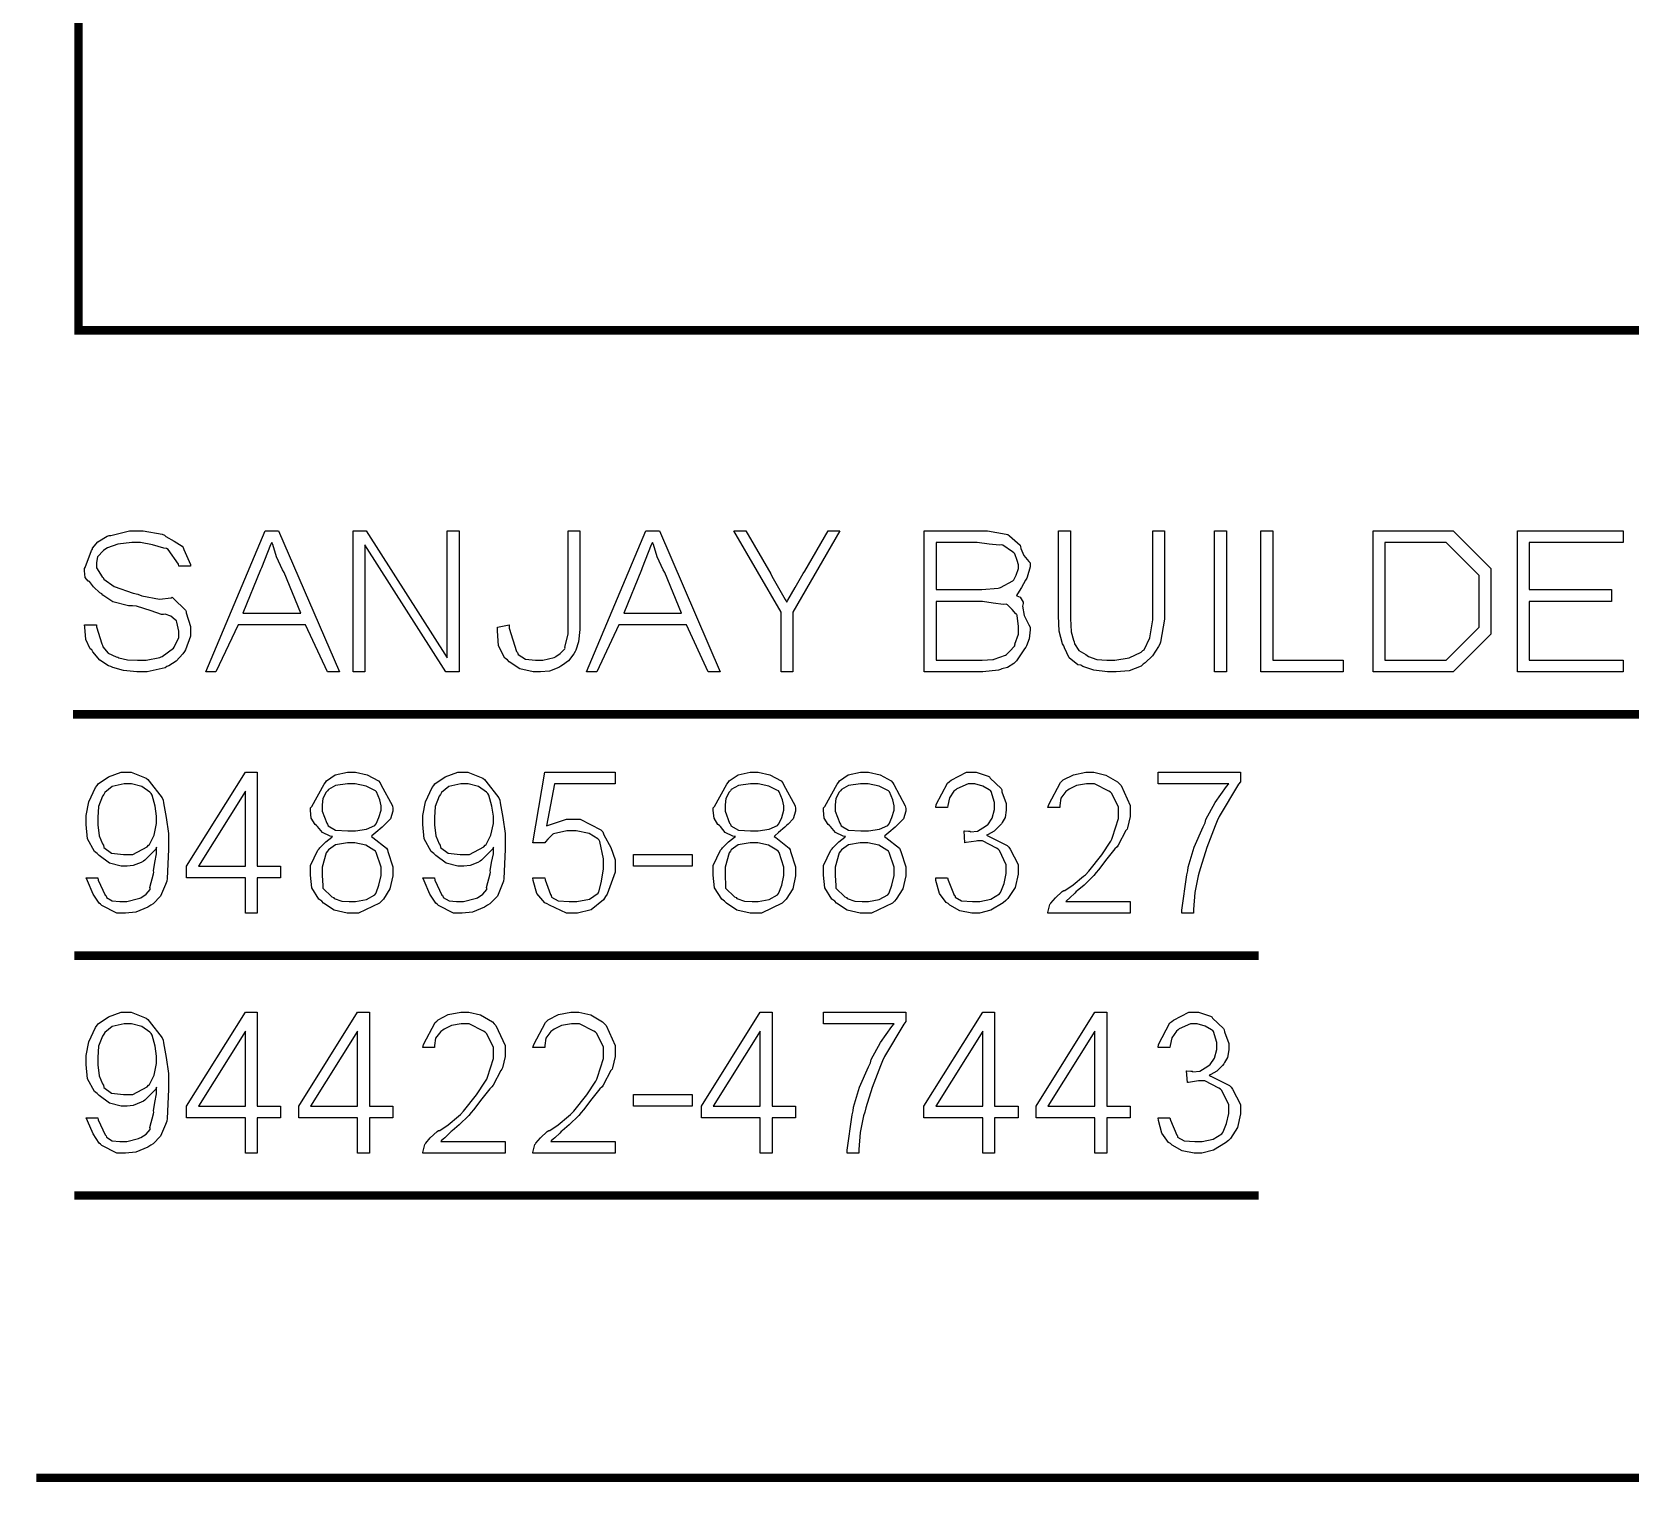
# Model space of a CAD drawing. Extents: x 0.3 to 7.8, y 0.3 to 11.5.
# Drawn here: x 0.947 to 2.834, y 0.3 to 2.012 of the extents above; entities that cross this region are included whole.
import ezdxf

# ---------------------------------------------------------------- set-up
doc = ezdxf.new("R2010")
doc.units = 0
doc.layers.get('0').update_dxf_attribs({"linetype": 'CONTINUOUS'})

msp = doc.modelspace()

# ---------------------------------------------------------------- linework, layer by layer
at = {"color": 5, "const_width": 0.01}
msp.add_lwpolyline([(1.00168, 1.66), (7.03668, 1.66), (7.03668, 10.7116), (1.00168, 10.7116), (1.00168, 1.66)], close=True, dxfattribs=at)
at = {"color": 5}
for points in [[(1.00884, 1.31223), (1.02273, 1.31223), (1.02295, 1.31), (1.02913, 1.28993), (1.03011, 1.28814), (1.03044, 1.28613), (1.03657, 1.27897), (1.04606, 1.27468), (1.04812, 1.27403), (1.04915, 1.27317), (1.05957, 1.271), (1.07145, 1.27056), (1.07547, 1.27056), (1.08143, 1.27056), (1.0976, 1.27382), (1.09934, 1.27447), (1.10048, 1.27485), (1.11388, 1.28456), (1.11475, 1.28575), (1.11485, 1.28684), (1.11995, 1.29725), (1.11995, 1.30073), (1.11995, 1.3048), (1.11778, 1.31559), (1.11735, 1.317), (1.11594, 1.31809), (1.11073, 1.32265), (1.10406, 1.32482), (1.10194, 1.3246), (1.09972, 1.32465), (1.0874, 1.32878), (1.06999, 1.33415), (1.06527, 1.3348), (1.06049, 1.3348), (1.04205, 1.3393), (1.03054, 1.34728), (1.02924, 1.3489), (1.02696, 1.35004), (1.01931, 1.35721), (1.01465, 1.36328), (1.01383, 1.36388), (1.01291, 1.36377), (1.00944, 1.36833), (1.00884, 1.37625), (1.00884, 1.37885), (1.00939, 1.37999), (1.01698, 1.3999), (1.01796, 1.40164), (1.01812, 1.40294), (1.02452, 1.41021), (1.03532, 1.41683), (1.03771, 1.41769), (1.03998, 1.41797), (1.06201, 1.42333), (1.06939, 1.42333), (1.0778, 1.42333), (1.10059, 1.41922), (1.10303, 1.41835), (1.10455, 1.41678), (1.11453, 1.41108), (1.12408, 1.40522), (1.12538, 1.4036), (1.12619, 1.40136), (1.13373, 1.38373), (1.13384, 1.38167), (1.11995, 1.38167), (1.11957, 1.38395), (1.10764, 1.40115), (1.10563, 1.40229), (1.10248, 1.40294), (1.08903, 1.40685), (1.07476, 1.40944), (1.07004, 1.40944), (1.06451, 1.40944), (1.04791, 1.40756), (1.03586, 1.40315), (1.03402, 1.40186), (1.0312, 1.40012), (1.02414, 1.39268), (1.02273, 1.38574), (1.02273, 1.38341), (1.02273, 1.37956), (1.02941, 1.36903), (1.03076, 1.368), (1.03136, 1.3661), (1.04384, 1.35748), (1.06603, 1.34988), (1.07156, 1.34847), (1.0765, 1.34646), (1.09744, 1.3425), (1.11106, 1.34408), (1.11236, 1.34478), (1.11366, 1.34332), (1.12777, 1.32981), (1.12863, 1.32807), (1.12874, 1.32628), (1.13384, 1.31038), (1.13384, 1.30507), (1.13384, 1.29899), (1.12788, 1.28272), (1.12668, 1.28076), (1.12489, 1.27805), (1.11708, 1.26942), (1.10829, 1.26405), (1.10607, 1.26297), (1.10379, 1.26139), (1.08268, 1.25667), (1.07568, 1.25667), (1.07042, 1.25667), (1.05463, 1.2583), (1.04226, 1.2621), (1.03988, 1.26318), (1.03722, 1.26373), (1.02664, 1.27051), (1.01866, 1.28054), (1.01731, 1.28272), (1.01525, 1.28391), (1.01009, 1.29508), (1.0089, 1.30952), (1.00884, 1.31223)], [(1.1518, 1.25667), (1.2219, 1.42333), (1.23796, 1.42333), (1.30979, 1.25667), (1.29568, 1.25667), (1.26986, 1.31223), (1.19, 1.31223), (1.16395, 1.25667), (1.1518, 1.25667)], [(1.32596, 1.25667), (1.32596, 1.42333), (1.34136, 1.42333), (1.43707, 1.27338), (1.43707, 1.42333), (1.45096, 1.42333), (1.45096, 1.25667), (1.43554, 1.25667), (1.33984, 1.40663), (1.33984, 1.25667), (1.32596, 1.25667)], [(1.49631, 1.30941), (1.51019, 1.31223), (1.51036, 1.30827), (1.51867, 1.28098), (1.52018, 1.27946), (1.52083, 1.27723), (1.52951, 1.2717), (1.54107, 1.27056), (1.54492, 1.27056), (1.54992, 1.27056), (1.56347, 1.27382), (1.56489, 1.27447), (1.56521, 1.27479), (1.57032, 1.27854), (1.57585, 1.2838), (1.57639, 1.28488), (1.57601, 1.28597), (1.57964, 1.30127), (1.57964, 1.30637), (1.57964, 1.42333), (1.59353, 1.42333), (1.59353, 1.31158), (1.59353, 1.30669), (1.59213, 1.29205), (1.58897, 1.2825), (1.58811, 1.28076), (1.58653, 1.27821), (1.58018, 1.26997), (1.57314, 1.26459), (1.57118, 1.2634), (1.56874, 1.26172), (1.55778, 1.25754), (1.54731, 1.25667), (1.54383, 1.25667), (1.53851, 1.25667), (1.52257, 1.2602), (1.51031, 1.26845), (1.50825, 1.27078), (1.50515, 1.27311), (1.49756, 1.28749), (1.49621, 1.30534), (1.49631, 1.30941)], [(1.6014, 1.25667), (1.6715, 1.42333), (1.68756, 1.42333), (1.75939, 1.25667), (1.74528, 1.25667), (1.71946, 1.31223), (1.6396, 1.31223), (1.61356, 1.25667), (1.6014, 1.25667)], [(1.83117, 1.25667), (1.83117, 1.3272), (1.77561, 1.42333), (1.7895, 1.42333), (1.81901, 1.37256), (1.82021, 1.36968), (1.83626, 1.34223), (1.83811, 1.33914), (1.83936, 1.34131), (1.84799, 1.35628), (1.85747, 1.37277), (1.85915, 1.3756), (1.88672, 1.42333), (1.90061, 1.42333), (1.84506, 1.3272), (1.84506, 1.25667), (1.83117, 1.25667)], [(2.00037, 1.25667), (2.00037, 1.42333), (2.06679, 1.42333), (2.07488, 1.42333), (2.09706, 1.41954), (2.09912, 1.41878), (2.10101, 1.41726), (2.11367, 1.40647), (2.1141, 1.40489), (2.11431, 1.40256), (2.11783, 1.39421), (2.12392, 1.3871), (2.12537, 1.38536), (2.12537, 1.38086), (2.1219, 1.36876), (2.12125, 1.36735), (2.11979, 1.36485), (2.11507, 1.35645), (2.11062, 1.34901), (2.10932, 1.34695), (2.10965, 1.34673), (2.11361, 1.34478), (2.11692, 1.33925), (2.11692, 1.3374), (2.11643, 1.33453), (2.11822, 1.32319), (2.12392, 1.31234), (2.12537, 1.30962), (2.12537, 1.30621), (2.12408, 1.29584), (2.12121, 1.2876), (2.12039, 1.28575), (2.11882, 1.2838), (2.10943, 1.26964), (2.10824, 1.26861), (2.10618, 1.26666), (2.09879, 1.26199), (2.09201, 1.26025), (2.09022, 1.25971), (2.08783, 1.25895), (2.06961, 1.25667), (2.06353, 1.25667), (2.00037, 1.25667)], [(2.27007, 1.42333), (2.28396, 1.42333), (2.28396, 1.32872), (2.28396, 1.3189), (2.2794, 1.29188), (2.27854, 1.28944), (2.27692, 1.28662), (2.26986, 1.27566), (2.26133, 1.26731), (2.259, 1.26579), (2.2564, 1.26351), (2.24229, 1.25781), (2.227, 1.25667), (2.2219, 1.25667), (2.21658, 1.25667), (2.20063, 1.25863), (2.18761, 1.26318), (2.18522, 1.26449), (2.18181, 1.26519), (2.17156, 1.27327), (2.16601, 1.28499), (2.16504, 1.28749), (2.16351, 1.28977), (2.15972, 1.30501), (2.15896, 1.32281), (2.15896, 1.32872), (2.15896, 1.42333), (2.17285, 1.42333), (2.17285, 1.32503), (2.17285, 1.31982), (2.17399, 1.3042), (2.17665, 1.29405), (2.1774, 1.29226), (2.17779, 1.28988), (2.18294, 1.28206), (2.19097, 1.27718), (2.19282, 1.2762), (2.19413, 1.27479), (2.20426, 1.27127), (2.21582, 1.27056), (2.21972, 1.27056), (2.22532, 1.27056), (2.24224, 1.27338), (2.2564, 1.28), (2.25836, 1.28185), (2.2601, 1.28282), (2.26682, 1.29688), (2.27007, 1.31803), (2.27007, 1.32503), (2.27007, 1.42333)], [(2.34321, 1.25667), (2.34321, 1.42333), (2.3571, 1.42333), (2.3571, 1.25667), (2.34321, 1.25667)], [(2.39794, 1.25667), (2.39794, 1.42333), (2.41183, 1.42333), (2.41183, 1.27056), (2.49517, 1.27056), (2.49517, 1.25667), (2.39794, 1.25667)], [(2.53043, 1.25667), (2.53043, 1.42333), (2.58838, 1.42333), (2.62483, 1.42333), (2.66932, 1.37885), (2.66932, 1.34087), (2.66932, 1.30116), (2.62483, 1.25667), (2.59099, 1.25667), (2.53043, 1.25667)], [(2.70079, 1.25667), (2.70079, 1.42333), (2.82579, 1.42333), (2.82579, 1.40944), (2.71468, 1.40944), (2.71468, 1.3539), (2.8119, 1.3539), (2.8119, 1.34001), (2.71468, 1.34001), (2.71468, 1.27056), (2.82579, 1.27056), (2.82579, 1.25667), (2.70079, 1.25667)], [(1.19586, 1.32612), (1.264, 1.32612), (1.24447, 1.37408), (1.24235, 1.37706), (1.23551, 1.39268), (1.2309, 1.40707), (1.22993, 1.40944), (1.22819, 1.40674), (1.21777, 1.37978), (1.21669, 1.37712), (1.19586, 1.32612)], [(1.64546, 1.32612), (1.7136, 1.32612), (1.69407, 1.37408), (1.69194, 1.37706), (1.68511, 1.39268), (1.6805, 1.40707), (1.67953, 1.40944), (1.67779, 1.40674), (1.66738, 1.37978), (1.66629, 1.37712), (1.64546, 1.32612)], [(2.01426, 1.3539), (2.06158, 1.3539), (2.06847, 1.3539), (2.08772, 1.35574), (2.08914, 1.35607), (2.0905, 1.35639), (2.10487, 1.36415), (2.10585, 1.36518), (2.10607, 1.36534), (2.109, 1.37104), (2.11149, 1.37869), (2.11149, 1.38124), (2.11149, 1.38298), (2.11019, 1.38813), (2.10715, 1.39615), (2.10628, 1.39729), (2.10465, 1.39833), (2.09293, 1.40642), (2.09131, 1.40685), (2.08903, 1.40636), (2.07715, 1.40739), (2.06282, 1.40944), (2.05811, 1.40944), (2.01426, 1.40944), (2.01426, 1.3539)], [(2.54432, 1.27056), (2.58686, 1.27056), (2.6166, 1.27056), (2.65543, 1.30941), (2.65543, 1.34131), (2.65543, 1.37061), (2.6166, 1.40944), (2.58621, 1.40944), (2.54432, 1.40944), (2.54432, 1.27056)], [(2.01426, 1.27056), (2.06418, 1.27056), (2.06868, 1.27056), (2.08132, 1.27132), (2.08219, 1.27143), (2.08268, 1.27165), (2.09636, 1.27642), (2.09739, 1.27707), (2.09733, 1.27718), (2.10135, 1.28103), (2.10693, 1.28716), (2.10758, 1.28836), (2.10736, 1.28928), (2.11149, 1.30132), (2.11149, 1.30528), (2.11149, 1.31017), (2.11003, 1.32346), (2.10975, 1.32482), (2.10846, 1.3252), (2.10417, 1.3304), (2.09879, 1.33599), (2.09694, 1.33653), (2.09397, 1.33626), (2.08171, 1.33784), (2.06901, 1.34001), (2.06483, 1.34001), (2.01426, 1.34001), (2.01426, 1.27056)], [(1.01058, 1.01335), (1.02447, 1.01335), (1.0249, 1.01096), (1.0332, 0.993218), (1.03445, 0.992079), (1.03483, 0.990451), (1.04156, 0.986382), (1.05035, 0.985568), (1.05333, 0.985568), (1.05854, 0.985568), (1.07232, 0.98904), (1.07416, 0.989692), (1.0753, 0.990072), (1.0816, 0.994194), (1.0861, 0.999837), (1.08632, 1.00098), (1.08599, 1.00206), (1.09012, 1.01828), (1.09066, 1.02029), (1.09028, 1.02176), (1.09174, 1.03174), (1.09391, 1.04188), (1.09391, 1.04525), (1.09391, 1.04525), (1.09391, 1.0485), (1.09391, 1.04959), (1.09294, 1.04725), (1.07992, 1.0344), (1.07829, 1.03331), (1.07557, 1.03179), (1.06635, 1.02799), (1.05919, 1.02723), (1.0568, 1.02723), (1.05214, 1.02723), (1.03819, 1.03098), (1.02604, 1.03971), (1.02382, 1.04221), (1.02051, 1.04465), (1.01221, 1.05962), (1.01058, 1.07639), (1.01058, 1.08192), (1.01058, 1.08724), (1.01383, 1.10319), (1.02159, 1.12017), (1.02382, 1.12272), (1.0249, 1.12435), (1.03706, 1.13292), (1.05203, 1.13835), (1.05702, 1.13835), (1.06364, 1.13835), (1.08149, 1.13113), (1.0835, 1.12967), (1.08518, 1.12782), (1.10048, 1.10802), (1.10151, 1.10536), (1.10189, 1.102), (1.10525, 1.08485), (1.1078, 1.06576), (1.1078, 1.05935), (1.1078, 1.04688), (1.10617, 1.01259), (1.10585, 1.00944), (1.10449, 1.00553), (1.09863, 0.991917), (1.08979, 0.982856), (1.08697, 0.981228), (1.08355, 0.978842), (1.06917, 0.972874), (1.05729, 0.971679), (1.05333, 0.971679), (1.04693, 0.971679), (1.02902, 0.98074), (1.02772, 0.982531), (1.02615, 0.983507), (1.0191, 0.994413), (1.0121, 1.01009), (1.01058, 1.01335)], [(1.19868, 0.971679), (1.19868, 1.01335), (1.12923, 1.01335), (1.12923, 1.02723), (1.19868, 1.13835), (1.21257, 1.13835), (1.21257, 1.02723), (1.24034, 1.02723), (1.24034, 1.01335), (1.21257, 1.01335), (1.21257, 0.971679), (1.19868, 0.971679)], [(1.30165, 1.06239), (1.29872, 1.06255), (1.28961, 1.067), (1.28396, 1.074), (1.28277, 1.07541), (1.28098, 1.07633), (1.27648, 1.08409), (1.27561, 1.09304), (1.27561, 1.09603), (1.27702, 1.09793), (1.29167, 1.12397), (1.29319, 1.12598), (1.29432, 1.12793), (1.30485, 1.13509), (1.31917, 1.13835), (1.324, 1.13835), (1.32861, 1.13835), (1.3425, 1.1352), (1.35569, 1.12788), (1.35764, 1.12576), (1.35851, 1.12359), (1.37223, 1.09842), (1.37283, 1.09538), (1.37283, 1.09234), (1.37012, 1.08306), (1.36393, 1.07682), (1.3622, 1.07541), (1.36013, 1.07346), (1.35276, 1.06711), (1.34809, 1.06315), (1.34744, 1.06239), (1.34934, 1.06098), (1.36523, 1.04861), (1.36632, 1.04677), (1.36675, 1.04449), (1.37283, 1.02669), (1.37283, 1.02073), (1.37283, 1.01573), (1.36941, 1.00065), (1.3616, 0.988172), (1.35938, 0.985786), (1.3571, 0.983453), (1.33241, 0.971679), (1.32422, 0.971679), (1.31901, 0.971679), (1.30349, 0.975206), (1.29107, 0.983453), (1.28885, 0.985786), (1.28554, 0.988172), (1.27723, 1.00179), (1.27561, 1.01649), (1.27561, 1.02138), (1.27561, 1.02799), (1.28407, 1.04612), (1.28581, 1.04785), (1.28662, 1.0491), (1.29357, 1.05599), (1.30067, 1.06174), (1.30165, 1.06239)], [(1.40815, 1.01335), (1.42204, 1.01335), (1.42247, 1.01096), (1.43078, 0.993218), (1.43201, 0.992079), (1.4324, 0.990451), (1.43912, 0.986382), (1.44792, 0.985568), (1.4509, 0.985568), (1.45611, 0.985568), (1.46989, 0.98904), (1.47174, 0.989692), (1.47287, 0.990072), (1.47917, 0.994194), (1.48367, 0.999837), (1.48389, 1.00098), (1.48356, 1.00206), (1.48768, 1.01828), (1.48822, 1.02029), (1.48785, 1.02176), (1.48931, 1.03174), (1.49149, 1.04188), (1.49149, 1.04525), (1.49149, 1.04525), (1.49149, 1.0485), (1.49149, 1.04959), (1.4905, 1.04725), (1.47749, 1.0344), (1.47586, 1.03331), (1.47314, 1.03179), (1.46392, 1.02799), (1.45676, 1.02723), (1.45437, 1.02723), (1.44971, 1.02723), (1.43576, 1.03098), (1.42361, 1.03971), (1.42139, 1.04221), (1.41808, 1.04465), (1.40978, 1.05962), (1.40815, 1.07639), (1.40815, 1.08192), (1.40815, 1.08724), (1.4114, 1.10319), (1.41917, 1.12017), (1.42139, 1.12272), (1.42247, 1.12435), (1.43463, 1.13292), (1.4496, 1.13835), (1.45458, 1.13835), (1.46121, 1.13835), (1.47906, 1.13113), (1.48107, 1.12967), (1.48275, 1.12782), (1.49804, 1.10802), (1.49908, 1.10536), (1.49946, 1.102), (1.50282, 1.08485), (1.50538, 1.06576), (1.50538, 1.05935), (1.50538, 1.04688), (1.50375, 1.01259), (1.50342, 1.00944), (1.50206, 1.00553), (1.49621, 0.991917), (1.48736, 0.982856), (1.48454, 0.981228), (1.48112, 0.978842), (1.46674, 0.972874), (1.45486, 0.971679), (1.4509, 0.971679), (1.4445, 0.971679), (1.4266, 0.98074), (1.42529, 0.982531), (1.42372, 0.983507), (1.41667, 0.994413), (1.40967, 1.01009), (1.40815, 1.01335)], [(1.53825, 1.01335), (1.55214, 1.01335), (1.55251, 1.01107), (1.55903, 0.993707), (1.55994, 0.992512), (1.56022, 0.990776), (1.56803, 0.986436), (1.58083, 0.985568), (1.58512, 0.985568), (1.59011, 0.985568), (1.60508, 0.988499), (1.61529, 0.995335), (1.61615, 0.997288), (1.61632, 0.998318), (1.61914, 1.00966), (1.62158, 1.02398), (1.62158, 1.02875), (1.62158, 1.03608), (1.61724, 1.05632), (1.61637, 1.05805), (1.61481, 1.05962), (1.60465, 1.06581), (1.58919, 1.0689), (1.58404, 1.0689), (1.57844, 1.0689), (1.5625, 1.06565), (1.56168, 1.065), (1.56017, 1.06358), (1.55567, 1.0593), (1.5529, 1.05604), (1.55214, 1.05501), (1.53825, 1.05501), (1.55214, 1.13835), (1.63547, 1.13835), (1.63547, 1.12446), (1.56364, 1.12446), (1.55431, 1.07476), (1.55653, 1.07563), (1.57781, 1.08279), (1.5849, 1.08279), (1.59386, 1.08279), (1.61828, 1.07031), (1.62071, 1.06782), (1.62207, 1.06429), (1.6301, 1.04937), (1.63547, 1.03472), (1.63547, 1.02984), (1.63547, 1.02024), (1.62588, 0.99414), (1.62397, 0.991428), (1.62142, 0.987685), (1.60693, 0.975911), (1.59071, 0.971679), (1.58535, 0.971679), (1.57781, 0.971679), (1.55772, 0.981119), (1.55518, 0.982964), (1.55236, 0.983942), (1.54292, 0.9949), (1.53851, 1.0102), (1.53825, 1.01335)], [(1.77724, 1.06239), (1.77431, 1.06255), (1.76519, 1.067), (1.75956, 1.074), (1.75836, 1.07541), (1.75657, 1.07633), (1.75206, 1.08409), (1.75119, 1.09304), (1.75119, 1.09603), (1.75261, 1.09793), (1.76725, 1.12397), (1.76878, 1.12598), (1.76992, 1.12793), (1.78043, 1.13509), (1.79476, 1.13835), (1.79958, 1.13835), (1.80419, 1.13835), (1.81808, 1.1352), (1.83128, 1.12788), (1.83322, 1.12576), (1.8341, 1.12359), (1.84782, 1.09842), (1.84842, 1.09538), (1.84842, 1.09234), (1.84571, 1.08306), (1.83951, 1.07682), (1.83778, 1.07541), (1.83572, 1.07346), (1.82835, 1.06711), (1.82368, 1.06315), (1.82303, 1.06239), (1.82493, 1.06098), (1.84082, 1.04861), (1.8419, 1.04677), (1.84233, 1.04449), (1.84842, 1.02669), (1.84842, 1.02073), (1.84842, 1.01573), (1.845, 1.00065), (1.83718, 0.988172), (1.83496, 0.985786), (1.83268, 0.983453), (1.808, 0.971679), (1.79981, 0.971679), (1.7946, 0.971679), (1.77908, 0.975206), (1.76665, 0.983453), (1.76443, 0.985786), (1.76113, 0.988172), (1.75282, 1.00179), (1.75119, 1.01649), (1.75119, 1.02138), (1.75119, 1.02799), (1.75965, 1.04612), (1.76139, 1.04785), (1.76221, 1.0491), (1.76915, 1.05599), (1.77626, 1.06174), (1.77724, 1.06239)], [(1.90739, 1.06239), (1.90446, 1.06255), (1.89535, 1.067), (1.88971, 1.074), (1.88851, 1.07541), (1.88672, 1.07633), (1.88222, 1.08409), (1.88135, 1.09304), (1.88135, 1.09603), (1.88276, 1.09793), (1.8974, 1.12397), (1.89893, 1.12598), (1.90007, 1.12793), (1.9106, 1.13509), (1.92492, 1.13835), (1.92974, 1.13835), (1.93435, 1.13835), (1.94824, 1.1352), (1.96143, 1.12788), (1.96338, 1.12576), (1.96425, 1.12359), (1.97797, 1.09842), (1.97857, 1.09538), (1.97857, 1.09234), (1.97586, 1.08306), (1.96967, 1.07682), (1.96793, 1.07541), (1.96588, 1.07346), (1.9585, 1.06711), (1.95383, 1.06315), (1.95318, 1.06239), (1.95508, 1.06098), (1.97097, 1.04861), (1.97206, 1.04677), (1.9725, 1.04449), (1.97857, 1.02669), (1.97857, 1.02073), (1.97857, 1.01573), (1.97515, 1.00065), (1.96733, 0.988172), (1.96511, 0.985786), (1.96283, 0.983453), (1.93815, 0.971679), (1.92996, 0.971679), (1.92475, 0.971679), (1.90924, 0.975206), (1.89681, 0.983453), (1.89458, 0.985786), (1.89128, 0.988172), (1.88297, 1.00179), (1.88135, 1.01649), (1.88135, 1.02138), (1.88135, 1.02799), (1.88981, 1.04612), (1.89154, 1.04785), (1.89236, 1.0491), (1.89931, 1.05599), (1.90642, 1.06174), (1.90739, 1.06239)], [(2.01389, 1.01335), (2.02778, 1.01335), (2.02838, 1.01091), (2.03581, 0.993164), (2.03668, 0.992079), (2.03678, 0.990506), (2.04449, 0.986382), (2.05735, 0.985568), (2.06164, 0.985568), (2.06592, 0.985568), (2.07894, 0.988226), (2.08914, 0.994467), (2.09028, 0.996203), (2.09082, 0.997125), (2.09457, 1.00694), (2.09722, 1.01877), (2.09722, 1.02268), (2.09722, 1.02886), (2.08925, 1.04584), (2.08768, 1.04742), (2.08572, 1.04856), (2.06896, 1.05718), (2.06338, 1.05718), (2.06168, 1.05702), (2.04986, 1.05539), (2.04839, 1.05501), (2.04731, 1.0689), (2.04775, 1.0689), (2.05246, 1.06868), (2.05404, 1.06868), (2.05479, 1.06765), (2.06315, 1.06874), (2.07269, 1.07449), (2.07422, 1.07563), (2.07531, 1.07628), (2.0804, 1.08382), (2.08333, 1.09413), (2.08333, 1.09755), (2.08333, 1.10232), (2.07932, 1.1154), (2.07856, 1.11664), (2.07699, 1.11746), (2.06956, 1.12174), (2.06, 1.12446), (2.05686, 1.12446), (2.05203, 1.12446), (2.03885, 1.11871), (2.03754, 1.11751), (2.03543, 1.11578), (2.03006, 1.10796), (2.0281, 1.09901), (2.02778, 1.09668), (2.01389, 1.09668), (2.01443, 1.09999), (2.02778, 1.12549), (2.02994, 1.12728), (2.0319, 1.12891), (2.05012, 1.13835), (2.05621, 1.13835), (2.06147, 1.13835), (2.07563, 1.13368), (2.07726, 1.1327), (2.07824, 1.13108), (2.09115, 1.11892), (2.09201, 1.1173), (2.09212, 1.11513), (2.09722, 1.10113), (2.09722, 1.09646), (2.09722, 1.09359), (2.09576, 1.0848), (2.09233, 1.07883), (2.09136, 1.07737), (2.08968, 1.07525), (2.08306, 1.06874), (2.0759, 1.06478), (2.074, 1.06391), (2.07611, 1.06261), (2.09819, 1.05159), (2.10004, 1.0498), (2.10161, 1.04731), (2.11111, 1.02935), (2.11111, 1.02333), (2.11111, 1.01801), (2.10753, 1.00206), (2.09918, 0.98915), (2.09679, 0.986654), (2.09332, 0.984104), (2.07904, 0.975315), (2.06549, 0.971679), (2.06099, 0.971679), (2.05632, 0.971679), (2.04237, 0.974556), (2.0306, 0.981282), (2.02843, 0.983182), (2.02621, 0.984212), (2.01828, 0.995171), (2.01417, 1.01031), (2.01389, 1.01335)], [(2.2436, 0.985568), (2.2436, 0.971679), (2.14638, 0.971679), (2.14632, 0.972657), (2.14865, 0.982096), (2.14919, 0.982964), (2.14979, 0.983507), (2.15528, 0.989908), (2.16319, 0.997504), (2.16504, 0.998589), (2.16644, 0.998699), (2.17632, 1.0051), (2.18838, 1.0153), (2.19086, 1.01725), (2.1945, 1.02143), (2.20985, 1.04069), (2.2206, 1.05664), (2.2219, 1.05914), (2.22265, 1.06136), (2.22971, 1.08366), (2.22971, 1.09104), (2.22971, 1.09695), (2.22174, 1.11312), (2.22017, 1.11469), (2.21821, 1.11599), (2.20128, 1.12446), (2.19564, 1.12446), (2.19179, 1.12446), (2.18024, 1.12261), (2.1716, 1.11833), (2.17003, 1.11708), (2.16758, 1.11534), (2.16157, 1.10748), (2.16026, 1.09885), (2.16026, 1.09668), (2.14638, 1.09668), (2.14725, 1.1001), (2.16103, 1.12598), (2.16288, 1.12771), (2.1645, 1.12923), (2.17643, 1.13531), (2.19114, 1.13835), (2.19607, 1.13835), (2.20068, 1.13835), (2.21468, 1.13493), (2.22862, 1.12695), (2.23079, 1.12468), (2.23281, 1.12245), (2.2436, 1.0989), (2.2436, 1.09104), (2.2436, 1.08605), (2.2405, 1.0727), (2.2399, 1.07107), (2.23844, 1.06928), (2.22939, 1.05208), (2.22797, 1.05024), (2.22553, 1.04769), (2.21604, 1.03603), (2.20611, 1.02295), (2.20344, 1.01964), (2.20057, 1.01638), (2.18918, 1.00505), (2.18099, 0.998264), (2.17979, 0.997288), (2.17806, 0.995335), (2.17231, 0.989962), (2.1684, 0.986546), (2.16764, 0.985568), (2.2436, 0.985568)], [(2.27653, 1.12446), (2.27653, 1.13835), (2.37375, 1.13835), (2.37375, 1.12706), (2.37142, 1.12413), (2.34847, 1.08583), (2.34619, 1.08084), (2.34386, 1.07492), (2.33404, 1.04943), (2.32633, 1.02528), (2.32514, 1.02007), (2.32362, 1.01584), (2.31976, 0.996039), (2.31842, 0.976074), (2.31819, 0.971679), (2.30431, 0.971679), (2.30431, 0.975151), (2.31028, 1.01693), (2.31147, 1.02181), (2.31207, 1.02599), (2.31922, 1.04959), (2.32964, 1.07389), (2.33188, 1.07845), (2.3329, 1.08225), (2.34375, 1.10243), (2.35736, 1.12137), (2.35986, 1.12446), (2.27653, 1.12446)], [(1.09391, 1.08236), (1.09391, 1.08626), (1.09228, 1.09798), (1.08849, 1.11111), (1.0874, 1.11296), (1.08572, 1.11469), (1.0765, 1.12131), (1.06429, 1.12446), (1.06027, 1.12446), (1.0555, 1.12446), (1.04134, 1.12137), (1.03282, 1.11415), (1.03163, 1.11209), (1.02984, 1.10997), (1.02534, 1.09793), (1.02447, 1.0848), (1.02447, 1.0804), (1.02447, 1.07612), (1.0261, 1.06321), (1.02989, 1.05382), (1.03098, 1.05198), (1.03152, 1.04926), (1.04064, 1.04248), (1.05485, 1.04112), (1.05962, 1.04112), (1.06576, 1.04112), (1.08252, 1.05018), (1.08415, 1.05198), (1.08539, 1.05295), (1.09093, 1.06375), (1.09391, 1.07775), (1.09391, 1.08236)], [(1.19868, 1.02723), (1.19868, 1.11599), (1.14312, 1.02723), (1.19868, 1.02723)], [(1.2895, 1.09733), (1.2895, 1.09218), (1.29471, 1.07807), (1.29579, 1.07671), (1.29628, 1.07476), (1.30528, 1.06988), (1.31961, 1.0689), (1.32444, 1.0689), (1.32872, 1.0689), (1.34163, 1.07086), (1.35162, 1.07541), (1.35265, 1.07671), (1.35303, 1.07742), (1.35639, 1.08464), (1.35894, 1.09337), (1.35894, 1.09625), (1.35894, 1.09858), (1.35731, 1.10552), (1.35352, 1.11491), (1.35243, 1.11621), (1.35069, 1.11713), (1.34115, 1.12169), (1.32845, 1.12446), (1.32422, 1.12446), (1.31944, 1.12446), (1.30528, 1.12245), (1.29688, 1.11778), (1.29579, 1.11643), (1.29422, 1.11464), (1.29026, 1.10704), (1.2895, 1.09977), (1.2895, 1.09733)], [(1.49149, 1.08236), (1.49149, 1.08626), (1.48986, 1.09798), (1.48606, 1.11111), (1.48497, 1.11296), (1.48329, 1.11469), (1.47407, 1.12131), (1.46186, 1.12446), (1.45785, 1.12446), (1.45307, 1.12446), (1.43892, 1.12137), (1.43039, 1.11415), (1.42919, 1.11209), (1.4274, 1.10997), (1.4229, 1.09793), (1.42204, 1.0848), (1.42204, 1.0804), (1.42204, 1.07612), (1.42367, 1.06321), (1.42746, 1.05382), (1.42854, 1.05198), (1.4291, 1.04926), (1.43821, 1.04248), (1.45242, 1.04112), (1.45719, 1.04112), (1.46332, 1.04112), (1.48008, 1.05018), (1.48172, 1.05198), (1.48296, 1.05295), (1.4885, 1.06375), (1.49149, 1.07775), (1.49149, 1.08236)], [(1.76508, 1.09733), (1.76508, 1.09218), (1.77029, 1.07807), (1.77138, 1.07671), (1.77186, 1.07476), (1.78088, 1.06988), (1.79519, 1.0689), (1.80003, 1.0689), (1.80431, 1.0689), (1.81722, 1.07086), (1.82721, 1.07541), (1.82824, 1.07671), (1.82861, 1.07742), (1.83197, 1.08464), (1.83453, 1.09337), (1.83453, 1.09625), (1.83453, 1.09858), (1.8329, 1.10552), (1.8291, 1.11491), (1.82801, 1.11621), (1.82628, 1.11713), (1.81674, 1.12169), (1.80404, 1.12446), (1.79981, 1.12446), (1.79503, 1.12446), (1.78088, 1.12245), (1.77246, 1.11778), (1.77138, 1.11643), (1.76981, 1.11464), (1.76585, 1.10704), (1.76508, 1.09977), (1.76508, 1.09733)], [(1.89524, 1.09733), (1.89524, 1.09218), (1.90044, 1.07807), (1.90153, 1.07671), (1.90201, 1.07476), (1.91103, 1.06988), (1.92535, 1.0689), (1.93018, 1.0689), (1.93446, 1.0689), (1.94737, 1.07086), (1.95736, 1.07541), (1.95839, 1.07671), (1.95876, 1.07742), (1.96212, 1.08464), (1.96468, 1.09337), (1.96468, 1.09625), (1.96468, 1.09858), (1.96306, 1.10552), (1.95925, 1.11491), (1.95817, 1.11621), (1.95643, 1.11713), (1.94689, 1.12169), (1.93419, 1.12446), (1.92996, 1.12446), (1.92518, 1.12446), (1.91103, 1.12245), (1.90261, 1.11778), (1.90153, 1.11643), (1.89996, 1.11464), (1.896, 1.10704), (1.89524, 1.09977), (1.89524, 1.09733)], [(1.2895, 1.02073), (1.2895, 1.01633), (1.29004, 1.00456), (1.29015, 1.00315), (1.2902, 1.00147), (1.30078, 0.99094), (1.30273, 0.990126), (1.3036, 0.988986), (1.31245, 0.986165), (1.3214, 0.985568), (1.32444, 0.985568), (1.32867, 0.985568), (1.34152, 0.987956), (1.35156, 0.993544), (1.35265, 0.995117), (1.35303, 0.995985), (1.35639, 1.00499), (1.35894, 1.01617), (1.35894, 1.01986), (1.35894, 1.02615), (1.3533, 1.0434), (1.35221, 1.04503), (1.35053, 1.04639), (1.34093, 1.05203), (1.32807, 1.05501), (1.32378, 1.05501), (1.31907, 1.05501), (1.30507, 1.05252), (1.29682, 1.04671), (1.29579, 1.04503), (1.29422, 1.04308), (1.2895, 1.02631), (1.2895, 1.02073)], [(1.6569, 1.02723), (1.6569, 1.04112), (1.72635, 1.04112), (1.72635, 1.02723), (1.6569, 1.02723)], [(1.76508, 1.02073), (1.76508, 1.01633), (1.76563, 1.00456), (1.76574, 1.00315), (1.76579, 1.00147), (1.77636, 0.99094), (1.77832, 0.990126), (1.77919, 0.988986), (1.78803, 0.986165), (1.79699, 0.985568), (1.80003, 0.985568), (1.80425, 0.985568), (1.81711, 0.987956), (1.82715, 0.993544), (1.82824, 0.995117), (1.82861, 0.995985), (1.83197, 1.00499), (1.83453, 1.01617), (1.83453, 1.01986), (1.83453, 1.02615), (1.82889, 1.0434), (1.82781, 1.04503), (1.82611, 1.04639), (1.81651, 1.05203), (1.80365, 1.05501), (1.79937, 1.05501), (1.79465, 1.05501), (1.78065, 1.05252), (1.7724, 1.04671), (1.77138, 1.04503), (1.76981, 1.04308), (1.76508, 1.02631), (1.76508, 1.02073)], [(1.89524, 1.02073), (1.89524, 1.01633), (1.89578, 1.00456), (1.89589, 1.00315), (1.89594, 1.00147), (1.90653, 0.99094), (1.90847, 0.990126), (1.90935, 0.988986), (1.91818, 0.986165), (1.92714, 0.985568), (1.93018, 0.985568), (1.9344, 0.985568), (1.94726, 0.987956), (1.95731, 0.993544), (1.95839, 0.995117), (1.95876, 0.995985), (1.96212, 1.00499), (1.96468, 1.01617), (1.96468, 1.01986), (1.96468, 1.02615), (1.95904, 1.0434), (1.95796, 1.04503), (1.95628, 1.04639), (1.94667, 1.05203), (1.93381, 1.05501), (1.92953, 1.05501), (1.92481, 1.05501), (1.91081, 1.05252), (1.90256, 1.04671), (1.90153, 1.04503), (1.89996, 1.04308), (1.89524, 1.02631), (1.89524, 1.02073)], [(1.01058, 0.729981), (1.02447, 0.729981), (1.0249, 0.727593), (1.0332, 0.709853), (1.03445, 0.708713), (1.03483, 0.707086), (1.04156, 0.703017), (1.05035, 0.702203), (1.05333, 0.702203), (1.05854, 0.702203), (1.07232, 0.705675), (1.07416, 0.706326), (1.0753, 0.706706), (1.0816, 0.710829), (1.0861, 0.716471), (1.08632, 0.717611), (1.08599, 0.718696), (1.09012, 0.734918), (1.09066, 0.736925), (1.09028, 0.73839), (1.09174, 0.748372), (1.09391, 0.758518), (1.09391, 0.761882), (1.09391, 0.761882), (1.09391, 0.765136), (1.09391, 0.766222), (1.09294, 0.763889), (1.07992, 0.751031), (1.07829, 0.749946), (1.07557, 0.748426), (1.06635, 0.744629), (1.05919, 0.743869), (1.0568, 0.743869), (1.05214, 0.743869), (1.03819, 0.747612), (1.02604, 0.756347), (1.02382, 0.758843), (1.02051, 0.761285), (1.01221, 0.776258), (1.01058, 0.793024), (1.01058, 0.798557), (1.01058, 0.803874), (1.01383, 0.819824), (1.02159, 0.836806), (1.02382, 0.839356), (1.0249, 0.840983), (1.03706, 0.849556), (1.05203, 0.854981), (1.05702, 0.854981), (1.06364, 0.854981), (1.08149, 0.847765), (1.0835, 0.8463), (1.08518, 0.844456), (1.10048, 0.824653), (1.10151, 0.821994), (1.10189, 0.818631), (1.10525, 0.801486), (1.1078, 0.782389), (1.1078, 0.775988), (1.1078, 0.76351), (1.10617, 0.729221), (1.10585, 0.726074), (1.10449, 0.722168), (1.09863, 0.70855), (1.08979, 0.69949), (1.08697, 0.697863), (1.08355, 0.695475), (1.06917, 0.689507), (1.05729, 0.688314), (1.05333, 0.688314), (1.04693, 0.688314), (1.02902, 0.697374), (1.02772, 0.699164), (1.02615, 0.700142), (1.0191, 0.711046), (1.0121, 0.726725), (1.01058, 0.729981)], [(1.19868, 0.688314), (1.19868, 0.729981), (1.12923, 0.729981), (1.12923, 0.743869), (1.19868, 0.854981), (1.21257, 0.854981), (1.21257, 0.743869), (1.24034, 0.743869), (1.24034, 0.729981), (1.21257, 0.729981), (1.21257, 0.688314), (1.19868, 0.688314)], [(1.33116, 0.688314), (1.33116, 0.729981), (1.26172, 0.729981), (1.26172, 0.743869), (1.33116, 0.854981), (1.34505, 0.854981), (1.34505, 0.743869), (1.37283, 0.743869), (1.37283, 0.729981), (1.34505, 0.729981), (1.34505, 0.688314), (1.33116, 0.688314)], [(1.50538, 0.702203), (1.50538, 0.688314), (1.40815, 0.688314), (1.4081, 0.68929), (1.41043, 0.698731), (1.41097, 0.699599), (1.41157, 0.700142), (1.41704, 0.706543), (1.42497, 0.714139), (1.42681, 0.715224), (1.42822, 0.715332), (1.4381, 0.721733), (1.45014, 0.731933), (1.45264, 0.733886), (1.45628, 0.738064), (1.47163, 0.757324), (1.48236, 0.773275), (1.48367, 0.775771), (1.48443, 0.777994), (1.49149, 0.800293), (1.49149, 0.807671), (1.49149, 0.813585), (1.48351, 0.829753), (1.48193, 0.831326), (1.47999, 0.832628), (1.46306, 0.841092), (1.45742, 0.841092), (1.45356, 0.841092), (1.442, 0.839247), (1.43338, 0.834961), (1.43181, 0.833713), (1.42936, 0.831976), (1.42333, 0.82411), (1.42204, 0.815483), (1.42204, 0.813314), (1.40815, 0.813314), (1.40901, 0.816732), (1.42279, 0.842611), (1.42464, 0.844347), (1.42626, 0.845865), (1.43821, 0.851942), (1.4529, 0.854981), (1.45785, 0.854981), (1.46246, 0.854981), (1.47646, 0.851563), (1.4904, 0.843588), (1.49257, 0.841308), (1.49457, 0.839085), (1.50538, 0.815539), (1.50538, 0.807671), (1.50538, 0.802681), (1.50228, 0.789333), (1.50168, 0.787706), (1.50022, 0.785915), (1.49115, 0.768718), (1.48975, 0.766872), (1.48731, 0.764324), (1.47781, 0.752658), (1.46789, 0.739583), (1.46522, 0.736274), (1.46235, 0.733018), (1.45096, 0.721679), (1.44276, 0.714899), (1.44157, 0.713921), (1.43983, 0.711968), (1.43408, 0.706597), (1.43018, 0.703179), (1.42942, 0.702203), (1.50538, 0.702203)], [(1.63547, 0.702203), (1.63547, 0.688314), (1.53825, 0.688314), (1.53819, 0.68929), (1.54053, 0.698731), (1.54107, 0.699599), (1.54167, 0.700142), (1.54715, 0.706543), (1.55507, 0.714139), (1.55692, 0.715224), (1.55832, 0.715332), (1.56819, 0.721733), (1.58024, 0.731933), (1.58274, 0.733886), (1.58638, 0.738064), (1.60172, 0.757324), (1.61247, 0.773275), (1.61376, 0.775771), (1.61453, 0.777994), (1.62158, 0.800293), (1.62158, 0.807671), (1.62158, 0.813585), (1.61361, 0.829753), (1.61203, 0.831326), (1.61008, 0.832628), (1.59315, 0.841092), (1.58751, 0.841092), (1.58365, 0.841092), (1.5721, 0.839247), (1.56347, 0.834961), (1.5619, 0.833713), (1.55946, 0.831976), (1.55344, 0.82411), (1.55214, 0.815483), (1.55214, 0.813314), (1.53825, 0.813314), (1.53911, 0.816732), (1.5529, 0.842611), (1.55474, 0.844347), (1.55637, 0.845865), (1.56831, 0.851942), (1.58301, 0.854981), (1.58794, 0.854981), (1.59256, 0.854981), (1.60656, 0.851563), (1.6205, 0.843588), (1.62267, 0.841308), (1.62468, 0.839085), (1.63547, 0.815539), (1.63547, 0.807671), (1.63547, 0.802681), (1.63237, 0.789333), (1.63178, 0.787706), (1.63032, 0.785915), (1.62125, 0.768718), (1.61985, 0.766872), (1.6174, 0.764324), (1.60792, 0.752658), (1.59799, 0.739583), (1.59532, 0.736274), (1.59244, 0.733018), (1.58106, 0.721679), (1.57286, 0.714899), (1.57167, 0.713921), (1.56993, 0.711968), (1.56418, 0.706597), (1.56028, 0.703179), (1.55951, 0.702203), (1.63547, 0.702203)], [(1.80675, 0.688314), (1.80675, 0.729981), (1.73731, 0.729981), (1.73731, 0.743869), (1.80675, 0.854981), (1.82064, 0.854981), (1.82064, 0.743869), (1.84842, 0.743869), (1.84842, 0.729981), (1.82064, 0.729981), (1.82064, 0.688314), (1.80675, 0.688314)], [(1.88135, 0.841092), (1.88135, 0.854981), (1.97857, 0.854981), (1.97857, 0.843696), (1.97624, 0.840767), (1.95329, 0.802463), (1.95101, 0.797472), (1.94868, 0.791558), (1.93886, 0.76606), (1.93115, 0.741917), (1.92996, 0.736708), (1.92844, 0.732476), (1.92458, 0.712674), (1.92324, 0.692708), (1.92301, 0.688314), (1.90913, 0.688314), (1.90913, 0.691786), (1.9151, 0.733561), (1.91629, 0.738444), (1.91689, 0.742622), (1.92404, 0.766222), (1.93446, 0.790528), (1.93668, 0.795085), (1.93772, 0.798882), (1.94857, 0.819065), (1.96218, 0.837999), (1.96468, 0.841092), (1.88135, 0.841092)], [(2.06944, 0.688314), (2.06944, 0.729981), (2, 0.729981), (2, 0.743869), (2.06944, 0.854981), (2.08333, 0.854981), (2.08333, 0.743869), (2.11111, 0.743869), (2.11111, 0.729981), (2.08333, 0.729981), (2.08333, 0.688314), (2.06944, 0.688314)], [(2.20193, 0.688314), (2.20193, 0.729981), (2.13249, 0.729981), (2.13249, 0.743869), (2.20193, 0.854981), (2.21582, 0.854981), (2.21582, 0.743869), (2.2436, 0.743869), (2.2436, 0.729981), (2.21582, 0.729981), (2.21582, 0.688314), (2.20193, 0.688314)], [(2.27653, 0.729981), (2.29042, 0.729981), (2.29101, 0.727539), (2.29844, 0.709799), (2.29932, 0.708713), (2.29943, 0.70714), (2.30713, 0.703017), (2.31999, 0.702203), (2.32428, 0.702203), (2.32856, 0.702203), (2.34158, 0.704861), (2.35178, 0.7111), (2.35292, 0.712836), (2.35346, 0.713758), (2.35721, 0.723579), (2.35986, 0.735406), (2.35986, 0.739312), (2.35986, 0.745497), (2.35189, 0.762478), (2.35032, 0.764051), (2.34836, 0.765192), (2.3316, 0.773817), (2.32601, 0.773817), (2.32433, 0.773654), (2.3125, 0.772026), (2.31104, 0.771647), (2.30994, 0.785536), (2.31039, 0.785536), (2.31511, 0.785319), (2.31668, 0.785319), (2.31743, 0.784289), (2.32579, 0.785374), (2.33535, 0.791124), (2.33686, 0.792264), (2.33794, 0.792914), (2.34304, 0.800456), (2.34597, 0.810764), (2.34597, 0.814182), (2.34597, 0.818956), (2.34196, 0.832032), (2.34119, 0.833279), (2.33963, 0.834093), (2.33219, 0.838379), (2.32264, 0.841092), (2.3195, 0.841092), (2.31467, 0.841092), (2.30149, 0.83534), (2.30018, 0.834147), (2.29807, 0.832411), (2.29269, 0.824599), (2.29075, 0.815647), (2.29042, 0.813314), (2.27653, 0.813314), (2.27707, 0.816624), (2.29042, 0.842122), (2.29258, 0.843913), (2.29454, 0.84554), (2.31278, 0.854981), (2.31885, 0.854981), (2.32411, 0.854981), (2.33826, 0.850315), (2.3399, 0.849338), (2.34088, 0.847711), (2.35379, 0.835558), (2.35465, 0.833931), (2.35476, 0.83176), (2.35986, 0.817762), (2.35986, 0.813097), (2.35986, 0.810221), (2.3584, 0.801432), (2.35499, 0.795464), (2.354, 0.794), (2.35232, 0.791883), (2.34571, 0.785374), (2.33854, 0.781413), (2.33664, 0.780544), (2.33876, 0.779243), (2.36083, 0.768229), (2.36268, 0.766439), (2.36426, 0.763943), (2.37375, 0.745985), (2.37375, 0.739963), (2.37375, 0.734646), (2.37017, 0.718696), (2.36182, 0.705783), (2.35943, 0.703288), (2.35596, 0.700737), (2.34169, 0.691949), (2.32813, 0.688314), (2.32362, 0.688314), (2.31896, 0.688314), (2.30501, 0.691189), (2.29324, 0.697917), (2.29107, 0.699815), (2.28885, 0.700846), (2.28093, 0.711806), (2.27681, 0.726942), (2.27653, 0.729981)], [(1.09391, 0.79899), (1.09391, 0.802897), (1.09228, 0.814615), (1.08849, 0.827746), (1.0874, 0.82959), (1.08572, 0.831326), (1.0765, 0.837944), (1.06429, 0.841092), (1.06027, 0.841092), (1.0555, 0.841092), (1.04134, 0.837999), (1.03282, 0.830783), (1.03163, 0.828722), (1.02984, 0.826606), (1.02534, 0.814561), (1.02447, 0.801432), (1.02447, 0.797038), (1.02447, 0.792751), (1.0261, 0.779839), (1.02989, 0.770454), (1.03098, 0.768608), (1.03152, 0.765896), (1.04064, 0.759115), (1.05485, 0.757758), (1.05962, 0.757758), (1.06576, 0.757758), (1.08252, 0.766818), (1.08415, 0.768608), (1.08539, 0.769586), (1.09093, 0.780382), (1.09391, 0.794379), (1.09391, 0.79899)], [(1.19868, 0.743869), (1.19868, 0.832628), (1.14312, 0.743869), (1.19868, 0.743869)], [(1.33116, 0.743869), (1.33116, 0.832628), (1.27561, 0.743869), (1.33116, 0.743869)], [(1.80675, 0.743869), (1.80675, 0.832628), (1.75119, 0.743869), (1.80675, 0.743869)], [(2.06944, 0.743869), (2.06944, 0.832628), (2.01389, 0.743869), (2.06944, 0.743869)], [(2.20193, 0.743869), (2.20193, 0.832628), (2.14638, 0.743869), (2.20193, 0.743869)], [(1.6569, 0.743869), (1.6569, 0.757758), (1.72635, 0.757758), (1.72635, 0.743869), (1.6569, 0.743869)]]:
    msp.add_lwpolyline(points, close=True, dxfattribs=at)
at = {"color": 5, "const_width": 0.01}
for points in [[(0.995008, 1.20665), (3.17165, 1.20665)], [(0.99669, 0.921658), (2.39501, 0.921658)], [(0.99669, 0.638346), (2.39501, 0.638346)]]:
    msp.add_lwpolyline(points, dxfattribs=at)
at = {"color": 1, "const_width": 0.01}
msp.add_lwpolyline([(0.95166, 0.305012), (6.98665, 0.305012)], dxfattribs=at)

doc.saveas('drawing.dxf')
